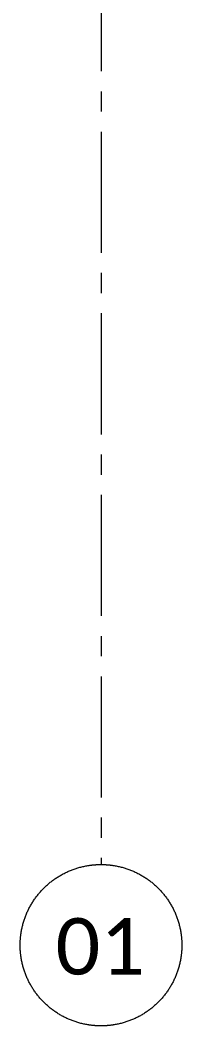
# Model space of a CAD drawing. Header units: millimetres. Extents: x -967280 to 3852, y 2833 to 1955156.
# Drawn here: x -541329 to -540329, y 371611 to 377844 of the extents above; entities that cross this region are included whole.
import ezdxf

# ---------------------------------------------------------------- set-up
doc = ezdxf.new("R2010")
doc.units = ezdxf.units.MM
doc.header["$LTSCALE"] = 1000
doc.linetypes.add('Columns_Structural070816$0$CENTER2', pattern=[1.125, 0.75, -0.125, 0.125, -0.125])
doc.linetypes.add('HRZN_Line-Ptrn-Sold', pattern=[9144001, 9144000, -1])
doc.layers.add('_N-DIM 3', color=7, linetype='Continuous')
doc.layers.add('st_cir_mesh', color=2, linetype='Continuous')
doc.layers.add('A-AX-ATT-100', color=7, linetype='HRZN_Line-Ptrn-Sold', lineweight=18)
doc.layers.add('ST-000-AXIS', color=9, linetype='Columns_Structural070816$0$CENTER2', lineweight=9)
doc.styles.add('Calibri_2', font='calibri.ttf', dxfattribs={"height": 300})

# ---------------------------------------------------------------- blocks, each defined once
blk = doc.blocks.new('Grid - HRZN_G-Datm-Grid-Head-1554275-FIRST FLOOR FFL_1_')
at = {"layer": 'A-AX-ATT-100'}
blk.add_circle((0, 3.17e-14), 5.000000000000004, dxfattribs=at)
blk = doc.blocks.new('AXES-00')
at = {"layer": 'ST-000-AXIS'}
blk.add_line((516898.8693617994, 750979.5780758983), (516898.8693617994, 695813.8320931441), dxfattribs=at)
at = {"layer": 'st_cir_mesh', "xscale": 99.99999999999993, "yscale": 99.99999999999993, "zscale": 99.99999999999993, "rotation": 180}
blk.add_blockref('Grid - HRZN_G-Datm-Grid-Head-1554275-FIRST FLOOR FFL_1_', (516898.8693617994, 695313.8320931441), dxfattribs=at)
at = {"layer": 'A-AX-ATT-100', "linetype": 'Continuous', "lineweight": 13, "insert": (516617.9914313164, 695481.7657777185), "char_height": 349.9999999999996, "width": 673.4174999999993, "attachment_point": 1, "style": 'Calibri_2'}
blk.add_mtext('01', dxfattribs=at)

msp = doc.modelspace()

# ---------------------------------------------------------------- block references
at = {"layer": '_N-DIM 3', "color": 6, "linetype": 'Continuous', "ltscale": 30}
msp.add_blockref('AXES-00', (-1057727.559510303, -323202.3534958721), dxfattribs=at)

doc.saveas('drawing.dxf')
